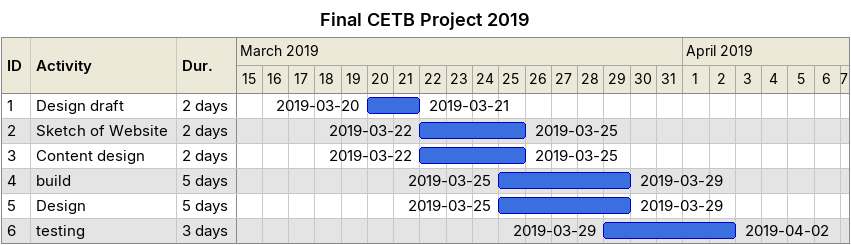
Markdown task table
Final CETB Project 2019

| ID | Task | Duration | Start | Finish |
|---|---|---|---|---|
| 1 | Design draft | 2d | 2019-03-20 | 2019-03-21 |
| 2 | Sketch of Website | 2d | 2019-03-22 | 2019-03-25 |
| 3 | Content design | 2d | 2019-03-22 | 2019-03-25 |
| 4 | build | 5d | 2019-03-25 | 2019-03-29 |
| 5 | Design | 5d | 2019-03-25 | 2019-03-29 |
| 6 | testing | 3d | 2019-03-29 | 2019-04-02 |
